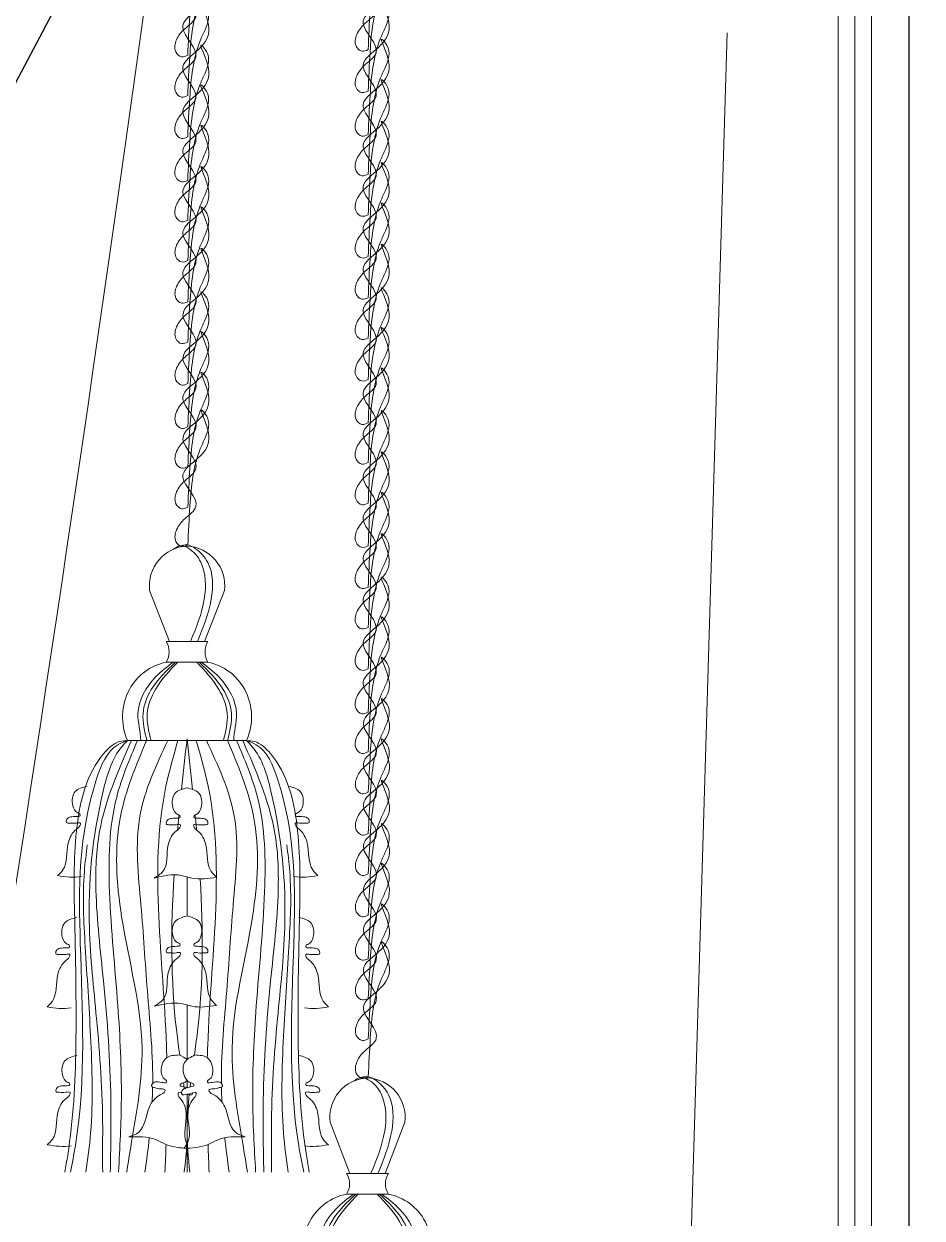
# Model space of a CAD drawing. Header units: millimetres. Extents: x -10942 to 92711, y -16583 to 30009.
# Drawn here: x 63104.6 to 63319.7, y 19602.9 to 19889.1 of the extents above; entities that cross this region are included whole.
import ezdxf
from ezdxf.lldxf.tags import DXFTag

# ---------------------------------------------------------------- set-up
doc = ezdxf.new("R2010")
doc.units = ezdxf.units.MM
doc.header["$LTSCALE"] = 1000
doc.header["$MEASUREMENT"] = 0
for name, color, linetype in [('8', 8, 'Continuous'), ('curtain', 21, 'Continuous'), ('FURNITURE', 200, 'Continuous'), ('WOOD 01', 34, 'Continuous')]:
    doc.layers.add(name, color=color, linetype=linetype)
doc.layers.add('Fabric', color=253, linetype='Continuous', lineweight=0)
doc.layers.add('GRC', color=41, linetype='Continuous', lineweight=0)
tags = doc.linetypes.add('DASHED2', pattern=[0.375, 0.25, -0.125]).pattern_tags.tags
tags[6:7] = [DXFTag(74, 4), DXFTag(75, 0), DXFTag(340, '0'), DXFTag(46, 1.0), DXFTag(50, 0.0), DXFTag(44, 0.0), DXFTag(45, 0.0)]
tags[4:5] = [DXFTag(74, 4), DXFTag(75, 0), DXFTag(340, '0'), DXFTag(46, 1.0), DXFTag(50, 0.0), DXFTag(44, 0.0), DXFTag(45, 0.0)]

# ---------------------------------------------------------------- blocks, each defined once
blk = doc.blocks.new('tass')
at = {"layer": 'curtain', "color": 42, "lineweight": 0, "ltscale": 1000, "true_color": 0xdba400}
for p, q in [((78219.74, 21088.15, 0), (78229.74, 21088.15, 0)), ((78210.49, 21069.37, 0), (78238.99, 21069.37, 0)), ((78224.74, 21027.33, 0), (78224.74, 21036.71, 0)), ((78224.74, 20992.91, 0), (78224.74, 21005.99, 0)), ((78224.74, 20986.2, 0), (78224.74, 20987.93, 0)), ((78224.74, 20965.98, 0), (78224.74, 20984.61, 0))]:
    blk.add_line(p, q, dxfattribs=at)
at = {"layer": 'curtain', "color": 42, "lineweight": 0, "ltscale": 1000, "true_color": 0xdba400, "elevation": 0}
for points in [[(78224.74, 21115.98, 0.434975), (78215.78, 21105.33), (78220.55, 21093.09)], [(78224.74, 21115.98, -0.434975), (78233.7, 21105.33), (78228.94, 21093.09)], [(78219.74, 21088.15, 0.282984), (78219.74, 21093.09), (78224.74, 21093.09)], [(78229.74, 21088.15, -0.282984), (78229.74, 21093.09), (78224.74, 21093.09)], [(78219.74, 21088.15, 0.222128), (78210.93, 21081.58, 0.232561), (78210.49, 21069.37, 0.647746)], [(78229.74, 21088.15, -0.222128), (78238.55, 21081.58, -0.232561), (78238.99, 21069.37, -0.647746)]]:
    blk.add_lwpolyline(points, format="xyb", dxfattribs=at)
at = {"layer": 'curtain', "color": 42, "lineweight": 0, "ltscale": 1000, "true_color": 0xdba400}
for points in [[(78225.57, 21093.14, 0), (78228.87, 21103.28, 0), (78228.02, 21112.12, 0), (78224.93, 21115.53, 0), (78223.06, 21116.03, 0), (78221.49, 21115.23, 0)], [(78227.24, 21093.09, 0), (78230.55, 21103.23, 0), (78229.7, 21112.07, 0), (78226.72, 21115.4, 0), (78224.74, 21116.25, 0), (78222.97, 21116.01, 0)], [(78221.43, 21088.15, 0), (78217.21, 21084.6, 0), (78212.98, 21075.76, 0), (78213.64, 21069.37, 0), (78213.64, 21069.28, 0)], [(78221.94, 21088.15, 0), (78216.18, 21081.59, 0), (78214.2, 21075.86, 0), (78215.13, 21069.37, 0)], [(78222.5, 21088.15, 0), (78217.17, 21081.59, 0), (78215.2, 21075.86, 0), (78216.13, 21069.37, 0)], [(78227.07, 21088.15, 0), (78232.39, 21081.59, 0), (78234.37, 21075.86, 0), (78233.44, 21069.37, 0)], [(78227.63, 21088.15, 0), (78233.39, 21081.59, 0), (78235.37, 21075.86, 0), (78234.44, 21069.37, 0)], [(78228.14, 21088.15, 0), (78232.35, 21084.6, 0), (78236.59, 21075.76, 0), (78235.93, 21069.37, 0), (78235.93, 21069.28, 0)], [(78200.8, 21058.45, 0), (78197.97, 21057.14, 0), (78197.39, 21053.74, 0), (78198.55, 21052.07, 0), (78199.06, 21051.78, 0), (78199.06, 21051.27, 0), (78198.77, 21051.2, 0), (78197.17, 21051.13, 0), (78196.08, 21050.69, 0), (78195.87, 21050.33, 0), (78195.87, 21049.75, 0), (78196.59, 21049.6, 0), (78198.19, 21049.6, 0), (78199.2, 21049.53, 0), (78199.2, 21049.24, 0), (78198.26, 21048.15, 0), (78196.3, 21044.82, 0), (78195, 21038.37, 0), (78193.74, 21037.01, 0)], [(78224.74, 21058.05, 0), (78221.91, 21056.75, 0), (78221.33, 21053.34, 0), (78222.49, 21051.67, 0), (78223, 21051.38, 0), (78223, 21050.88, 0), (78222.71, 21050.8, 0), (78221.11, 21050.73, 0), (78220.02, 21050.3, 0), (78219.81, 21049.93, 0), (78219.81, 21049.35, 0), (78220.53, 21049.21, 0), (78222.13, 21049.21, 0), (78223.14, 21049.14, 0), (78223.14, 21048.85, 0), (78222.2, 21047.76, 0), (78220.24, 21044.42, 0), (78218.94, 21037.97, 0), (78216.85, 21036.43, 0)], [(78224.74, 21058.05, 0), (78227.57, 21056.75, 0), (78228.15, 21053.34, 0), (78226.99, 21051.67, 0), (78226.48, 21051.38, 0), (78226.48, 21050.88, 0), (78226.77, 21050.8, 0), (78228.37, 21050.73, 0), (78229.46, 21050.3, 0), (78229.68, 21049.93, 0), (78229.68, 21049.35, 0), (78228.95, 21049.21, 0), (78227.35, 21049.21, 0), (78226.34, 21049.14, 0), (78226.34, 21048.85, 0), (78227.28, 21047.76, 0), (78229.24, 21044.42, 0), (78230.55, 21037.97, 0), (78231.8, 21036.62, 0)], [(78249.03, 21058.45, 0), (78251.86, 21057.14, 0), (78252.44, 21053.74, 0), (78251.28, 21052.07, 0), (78250.77, 21051.78, 0), (78250.77, 21051.27, 0), (78251.06, 21051.2, 0), (78252.66, 21051.13, 0), (78253.75, 21050.69, 0), (78253.96, 21050.33, 0), (78253.96, 21049.75, 0), (78253.24, 21049.6, 0), (78251.64, 21049.6, 0), (78250.63, 21049.53, 0), (78250.63, 21049.24, 0), (78251.57, 21048.15, 0), (78253.53, 21044.82, 0), (78254.84, 21038.37, 0), (78256.09, 21037.01, 0)], [(78216.85, 21036.43, 0), (78223.38, 21037.05, 0), (78225.88, 21036.42, 0), (78231.8, 21036.62, 0)], [(78224.74, 21027.33, 0), (78221.91, 21026.03, 0), (78221.33, 21022.62, 0), (78222.49, 21020.95, 0), (78223, 21020.66, 0), (78223, 21020.16, 0), (78222.71, 21020.08, 0), (78221.11, 21020.01, 0), (78220.02, 21019.58, 0), (78219.81, 21019.21, 0), (78219.81, 21018.63, 0), (78220.53, 21018.49, 0), (78222.13, 21018.49, 0), (78223.14, 21018.42, 0), (78223.14, 21018.13, 0), (78222.2, 21017.04, 0), (78220.24, 21013.7, 0), (78218.94, 21007.25, 0), (78216.85, 21005.71, 0)], [(78224.74, 21027.33, 0), (78227.57, 21026.03, 0), (78228.15, 21022.62, 0), (78226.99, 21020.95, 0), (78226.48, 21020.66, 0), (78226.48, 21020.16, 0), (78226.77, 21020.08, 0), (78228.37, 21020.01, 0), (78229.46, 21019.58, 0), (78229.68, 21019.21, 0), (78229.68, 21018.63, 0), (78228.95, 21018.49, 0), (78227.35, 21018.49, 0), (78226.34, 21018.42, 0), (78226.34, 21018.13, 0), (78227.28, 21017.04, 0), (78229.24, 21013.7, 0), (78230.55, 21007.25, 0), (78231.8, 21005.9, 0)], [(78198.28, 21026.97, 0), (78195.45, 21025.67, 0), (78194.87, 21022.26, 0), (78196.03, 21020.59, 0), (78196.54, 21020.3, 0), (78196.54, 21019.8, 0), (78196.25, 21019.72, 0), (78194.65, 21019.65, 0), (78193.56, 21019.22, 0), (78193.35, 21018.85, 0), (78193.35, 21018.27, 0), (78194.07, 21018.13, 0), (78195.67, 21018.13, 0), (78196.68, 21018.06, 0), (78196.68, 21017.77, 0), (78195.74, 21016.68, 0), (78193.78, 21013.34, 0), (78192.48, 21006.89, 0), (78191.22, 21005.53, 0)], [(78251.55, 21026.97, 0), (78254.38, 21025.67, 0), (78254.96, 21022.26, 0), (78253.8, 21020.59, 0), (78253.29, 21020.3, 0), (78253.29, 21019.8, 0), (78253.58, 21019.72, 0), (78255.18, 21019.65, 0), (78256.27, 21019.22, 0), (78256.48, 21018.85, 0), (78256.48, 21018.27, 0), (78255.76, 21018.13, 0), (78254.16, 21018.13, 0), (78253.15, 21018.06, 0), (78253.15, 21017.77, 0), (78254.09, 21016.68, 0), (78256.05, 21013.34, 0), (78257.36, 21006.89, 0), (78258.61, 21005.53, 0)], [(78216.85, 21005.71, 0), (78223.38, 21006.33, 0), (78225.88, 21005.7, 0), (78231.8, 21005.9, 0)], [(78198.32, 20993.93, 0), (78195.49, 20992.62, 0), (78194.91, 20989.21, 0), (78196.07, 20987.55, 0), (78196.57, 20987.26, 0), (78196.57, 20986.75, 0), (78196.28, 20986.68, 0), (78194.69, 20986.6, 0), (78193.6, 20986.17, 0), (78193.38, 20985.81, 0), (78193.38, 20985.23, 0), (78194.11, 20985.08, 0), (78195.7, 20985.08, 0), (78196.72, 20985.01, 0), (78196.72, 20984.72, 0), (78195.78, 20983.63, 0), (78193.82, 20980.3, 0), (78192.51, 20973.84, 0), (78191.25, 20972.49, 0)], [(78222.84, 20994.04, 0), (78219.81, 20993.32, 0), (78218.56, 20990.1, 0), (78219.37, 20988.23, 0), (78219.81, 20987.85, 0), (78219.71, 20987.35, 0), (78219.41, 20987.33, 0), (78217.83, 20987.58, 0), (78216.67, 20987.37, 0), (78216.39, 20987.06, 0), (78216.27, 20986.49, 0), (78216.96, 20986.2, 0), (78218.52, 20985.89, 0), (78219.5, 20985.61, 0), (78219.44, 20985.33, 0), (78218.3, 20984.45, 0), (78215.72, 20981.57, 0), (78213.16, 20975.51, 0), (78210.81, 20974.41, 0)], [(78226.64, 20994.04, 0), (78224.13, 20992.19, 0), (78224.24, 20988.74, 0), (78225.71, 20987.34, 0), (78226.26, 20987.15, 0), (78226.36, 20986.66, 0), (78226.09, 20986.53, 0), (78224.54, 20986.14, 0), (78223.56, 20985.49, 0), (78223.42, 20985.1, 0), (78223.54, 20984.53, 0), (78224.28, 20984.53, 0), (78225.84, 20984.85, 0), (78226.85, 20984.98, 0), (78226.91, 20984.69, 0), (78226.2, 20983.44, 0), (78224.94, 20979.78, 0), (78224.95, 20973.2, 0), (78223.98, 20971.62, 0)], [(78226.64, 20994.04, 0), (78229.67, 20993.32, 0), (78230.92, 20990.1, 0), (78230.12, 20988.23, 0), (78229.67, 20987.85, 0), (78229.78, 20987.35, 0), (78230.07, 20987.33, 0), (78231.65, 20987.58, 0), (78232.81, 20987.37, 0), (78233.09, 20987.06, 0), (78233.21, 20986.49, 0), (78232.53, 20986.2, 0), (78230.96, 20985.89, 0), (78229.98, 20985.61, 0), (78230.04, 20985.33, 0), (78231.18, 20984.45, 0), (78233.76, 20981.57, 0), (78236.33, 20975.51, 0), (78238.67, 20974.41, 0)], [(78251.52, 20993.93, 0), (78254.35, 20992.62, 0), (78254.93, 20989.21, 0), (78253.76, 20987.55, 0), (78253.26, 20987.26, 0), (78253.26, 20986.75, 0), (78253.55, 20986.68, 0), (78255.14, 20986.6, 0), (78256.23, 20986.17, 0), (78256.45, 20985.81, 0), (78256.45, 20985.23, 0), (78255.72, 20985.08, 0), (78254.13, 20985.08, 0), (78253.11, 20985.01, 0), (78253.11, 20984.72, 0), (78254.05, 20983.63, 0), (78256.01, 20980.3, 0), (78257.32, 20973.84, 0), (78258.58, 20972.49, 0)], [(78238.67, 20974.41, 0), (78232.16, 20973.72, 0), (78229.82, 20972.61, 0), (78223.98, 20971.62, 0)]]:
    blk.add_spline(points, degree=3, dxfattribs=at)
for points, knots in [([(78210.49, 21069.37, 0), (78209.85, 21069.33, 0), (78207.59, 21069.19, 0), (78201.07, 21062.98, 0), (78197.46, 21048.19, 0), (78197.82, 21024.49, 0), (78198.52, 20998.1, 0), (78197.45, 20977.22, 0), (78195.71, 20967.31, 0), (78195.46, 20965.98, 0)], [0, 0, 0, 0, 1.88546, 6.692223, 25.03677, 45.785579, 78.040267, 104.189263, 108.247754, 108.247754, 108.247754, 108.247754]), ([(78210.49, 21069.37, 0), (78209.69, 21069.07, 0), (78205.83, 21067.63, 0), (78198.66, 21049.87, 0), (78198.89, 21018.18, 0), (78200.73, 20986.07, 0), (78197.24, 20968.1, 0), (78196.81, 20965.98, 0)], [0, 0, 0, 0, 2.515357, 12.157325, 51.767584, 100.17516, 106.680385, 106.680385, 106.680385, 106.680385]), ([(78210.49, 21069.37, 0), (78210.02, 21068.89, 0), (78206.86, 21065.62, 0), (78202.4, 21050.07, 0), (78200.34, 21028.19, 0), (78203.36, 21001.26, 0), (78204.79, 20981.78, 0), (78204.44, 20969.49, 0), (78204.54, 20965.98, 0)], [0, 0, 0, 0, 2.007034, 13.599116, 46.514064, 68.263556, 94.567068, 105.104983, 105.104983, 105.104983, 105.104983]), ([(78211.41, 21069.37, 0), (78208.28, 21062.24, 0), (78203.23, 21050.77, 0), (78202.53, 21030.9, 0), (78205.18, 21009.6, 0), (78206.73, 20987.04, 0), (78206.48, 20971.74, 0), (78206.36, 20965.98, 0)], [0, 0, 0, 0, 23.11123, 37.13989, 58.938099, 87.56344, 104.848877, 104.848877, 104.848877, 104.848877]), ([(78212.87, 21069.37, 0), (78210.97, 21064.91, 0), (78206.1, 21053.43, 0), (78205.73, 21031.43, 0), (78208.26, 21007.57, 0), (78209.35, 20985.11, 0), (78208.67, 20971.85, 0), (78208.32, 20965.98, 0)], [0, 0, 0, 0, 14.461806, 37.172593, 64.608028, 86.813347, 104.448719, 104.448719, 104.448719, 104.448719]), ([(78215.04, 21069.37, 0), (78212.54, 21063.42, 0), (78206.88, 21049.97, 0), (78208.47, 21024.29, 0), (78216, 20998.64, 0), (78212.25, 20978.06, 0), (78210.64, 20968.23, 0), (78210.28, 20965.98, 0)], [0, 0, 0, 0, 19.16217, 43.282185, 75.216668, 98.196351, 105.022244, 105.022244, 105.022244, 105.022244]), ([(78220.12, 21069.37, 0), (78217.33, 21063.44, 0), (78211.46, 21050.95, 0), (78213.89, 21030.08, 0), (78215.1, 21009.22, 0), (78216.56, 20994.93, 0), (78216.52, 20987.53, 0), (78216.52, 20987.23, 0)], [0, 0, 0, 0, 19.313115, 40.610909, 61.195171, 82.530094, 83.430851, 83.430851, 83.430851, 83.430851]), ([(78222.56, 21069.37, 0), (78221.52, 21065.74, 0), (78217.6, 21052.12, 0), (78217.4, 21027.28, 0), (78219.54, 21005.7, 0), (78219.86, 20994.38, 0), (78219.89, 20993.38, 0)], [0, 0, 0, 0, 11.321596, 42.431835, 73.453337, 76.475104, 76.475104, 76.475104, 76.475104]), ([(78226.92, 21069.37, 0), (78227.97, 21065.74, 0), (78231.88, 21052.12, 0), (78232.08, 21027.28, 0), (78229.95, 21005.7, 0), (78229.62, 20994.38, 0), (78229.59, 20993.38, 0)], [0, 0, 0, 0, 11.321596, 42.431835, 73.453337, 76.475104, 76.475104, 76.475104, 76.475104]), ([(78229.36, 21069.37, 0), (78232.15, 21063.44, 0), (78238.02, 21050.95, 0), (78235.59, 21030.08, 0), (78234.38, 21009.22, 0), (78232.92, 20994.93, 0), (78232.96, 20987.53, 0), (78232.96, 20987.23, 0)], [0, 0, 0, 0, 19.313115, 40.610909, 61.195171, 82.530094, 83.430851, 83.430851, 83.430851, 83.430851]), ([(78234.44, 21069.37, 0), (78236.94, 21063.42, 0), (78242.6, 21049.97, 0), (78241.01, 21024.29, 0), (78233.48, 20998.64, 0), (78237.24, 20978.06, 0), (78238.84, 20968.23, 0), (78239.2, 20965.98, 0)], [0, 0, 0, 0, 19.16217, 43.282185, 75.216668, 98.196351, 105.022244, 105.022244, 105.022244, 105.022244]), ([(78236.61, 21069.37, 0), (78238.51, 21064.91, 0), (78243.38, 21053.43, 0), (78243.75, 21031.43, 0), (78241.22, 21007.57, 0), (78240.13, 20985.11, 0), (78240.81, 20971.85, 0), (78241.17, 20965.98, 0)], [0, 0, 0, 0, 14.461806, 37.172593, 64.608028, 86.813347, 104.448719, 104.448719, 104.448719, 104.448719]), ([(78238.07, 21069.37, 0), (78241.21, 21062.24, 0), (78246.25, 21050.77, 0), (78246.95, 21030.9, 0), (78244.3, 21009.6, 0), (78242.75, 20987.04, 0), (78243, 20971.74, 0), (78243.13, 20965.98, 0)], [0, 0, 0, 0, 23.11123, 37.13989, 58.938099, 87.56344, 104.848877, 104.848877, 104.848877, 104.848877]), ([(78238.99, 21069.37, 0), (78239.79, 21069.07, 0), (78243.65, 21067.63, 0), (78250.82, 21049.87, 0), (78250.59, 21018.18, 0), (78248.75, 20986.07, 0), (78252.25, 20968.1, 0), (78252.68, 20965.98, 0)], [0, 0, 0, 0, 2.515357, 12.157325, 51.767584, 100.17516, 106.680385, 106.680385, 106.680385, 106.680385]), ([(78238.99, 21069.37, 0), (78239.46, 21068.89, 0), (78242.62, 21065.62, 0), (78247.08, 21050.07, 0), (78249.14, 21028.19, 0), (78246.12, 21001.26, 0), (78244.69, 20981.78, 0), (78245.04, 20969.49, 0), (78244.94, 20965.98, 0)], [0, 0, 0, 0, 2.007034, 13.599116, 46.514064, 68.263556, 94.567068, 105.104983, 105.104983, 105.104983, 105.104983]), ([(78238.99, 21069.37, 0), (78239.63, 21069.33, 0), (78241.89, 21069.19, 0), (78248.41, 21062.98, 0), (78252.02, 21048.19, 0), (78251.66, 21024.49, 0), (78250.97, 20998.1, 0), (78252.04, 20977.22, 0), (78253.77, 20967.31, 0), (78254.02, 20965.98, 0)], [0, 0, 0, 0, 1.88546, 6.692223, 25.03677, 45.785579, 78.040267, 104.189263, 108.247754, 108.247754, 108.247754, 108.247754]), ([(78200.53, 20965.98, 0), (78200.98, 20969.09, 0), (78202.37, 20979.89, 0), (78201.8, 20998, 0), (78200.39, 21018.79, 0), (78199.56, 21034.14, 0), (78200.59, 21042.23, 0), (78200.86, 21044.36, 0)], [5.059628, 5.059628, 5.059628, 5.059628, 14.477933, 37.724665, 59.153291, 77.15639, 83.59054, 83.59054, 83.59054, 83.59054]), ([(78248.95, 20965.98, 0), (78248.5, 20969.09, 0), (78247.12, 20979.89, 0), (78247.68, 20998, 0), (78249.09, 21018.79, 0), (78249.92, 21034.14, 0), (78248.89, 21042.23, 0), (78248.62, 21044.36, 0)], [5.059628, 5.059628, 5.059628, 5.059628, 14.477933, 37.724665, 59.153291, 77.15639, 83.59054, 83.59054, 83.59054, 83.59054]), ([(78221.64, 21037.19, 0), (78220.85, 21024.62, 0), (78220.77, 21010.2, 0), (78222.73, 20995.82, 0), (78222.99, 20993.96, 0)], [32.552342, 32.552342, 32.552342, 32.552342, 70.272536, 75.866413, 75.866413, 75.866413, 75.866413]), ([(78227.9, 21036.23, 0), (78228.63, 21023.98, 0), (78228.67, 21009.88, 0), (78226.75, 20995.82, 0), (78226.49, 20993.96, 0)], [33.509366, 33.509366, 33.509366, 33.509366, 70.272536, 75.866413, 75.866413, 75.866413, 75.866413]), ([(78224.74, 20987.93, 0), (78224.48, 20987.63, 0), (78224, 20987.29, 0), (78223.18, 20987.3, 0), (78222.99, 20986.63, 0), (78223.79, 20986.42, 0), (78224.3, 20986.34, 0), (78224.74, 20986.2, 0)], [7.456516, 7.456516, 7.456516, 7.456516, 8.604971, 9.189876, 9.697377, 9.996568, 11.386627, 11.386627, 11.386627, 11.386627]), ([(78223.41, 20984.94, 0), (78223.08, 20985.06, 0), (78222.63, 20985.22, 0), (78222.5, 20984.25, 0), (78224, 20982.88, 0), (78225.12, 20978.92, 0), (78223.65, 20974.98, 0), (78224.66, 20972.92, 0), (78224.74, 20972.78, 0)], [16.303462, 16.303462, 16.303462, 16.303462, 17.124618, 17.414629, 18.85427, 22.722221, 29.305613, 29.787645, 29.787645, 29.787645, 29.787645]), ([(78225.27, 20984.69, 0), (78224.97, 20981.86, 0), (78224.5, 20975.62, 0), (78224.99, 20969.39, 0), (78225.43, 20965.98, 0)], [85.18572, 85.18572, 85.18572, 85.18572, 93.715267, 104.052116, 104.052116, 104.052116, 104.052116]), ([(78226.07, 20984.94, 0), (78226.07, 20984.77, 0), (78225.98, 20984.34, 0), (78225.28, 20984.53, 0), (78224.89, 20984.59, 0), (78224.74, 20984.61, 0)], [13.33354, 13.33354, 13.33354, 13.33354, 13.769673, 14.509669, 14.970828, 14.970828, 14.970828, 14.970828]), ([(78210.81, 20974.41, 0), (78213.06, 20974.47, 0), (78216.21, 20974.56, 0), (78220.17, 20972.14, 0), (78222.53, 20971.82, 0), (78224.05, 20971.71, 0)], [0, 0, 0, 0, 6.553714, 9.139118, 13.637218, 13.637218, 13.637218, 13.637218])]:
    blk.add_open_spline(points, degree=3, knots=knots, dxfattribs=at)
for points in [[(78224.74, 21069.76, 0), (78224.29, 21065.73, 0), (78223.84, 21061.7, 0), (78223.42, 21057.67, 0)], [(78224.74, 21069.76, 0), (78225.19, 21065.73, 0), (78225.64, 21061.7, 0), (78226.06, 21057.67, 0)], [(78222.8, 21051.55, 0), (78222.69, 21050.36, 0), (78222.58, 21049.16, 0), (78222.47, 21047.97, 0)], [(78226.68, 21051.55, 0), (78226.79, 21050.36, 0), (78226.91, 21049.16, 0), (78227.01, 21047.97, 0)], [(78199.47, 21036.78, 0), (78197.6, 21036.45, 0), (78195.67, 21036.73, 0), (78193.74, 21037.01, 0)], [(78250.36, 21036.78, 0), (78252.23, 21036.45, 0), (78254.16, 21036.73, 0), (78256.09, 21037.01, 0)], [(78196.95, 21005.3, 0), (78195.08, 21004.97, 0), (78193.15, 21005.25, 0), (78191.22, 21005.53, 0)], [(78252.88, 21005.3, 0), (78254.75, 21004.97, 0), (78256.68, 21005.25, 0), (78258.61, 21005.53, 0)], [(78222.84, 20994.04, 0), (78223.53, 20993.7, 0), (78224.22, 20993.36, 0), (78224.74, 20992.91, 0)], [(78223.89, 20987.36, 0), (78223.95, 20986.89, 0), (78224.01, 20986.41, 0), (78224.07, 20985.93, 0)], [(78225.59, 20987.36, 0), (78225.55, 20987.04, 0), (78225.51, 20986.71, 0), (78225.47, 20986.38, 0)], [(78216.5, 20986.31, 0), (78216.48, 20985.12, 0), (78216.44, 20983.94, 0), (78216.38, 20982.75, 0)], [(78232.98, 20986.31, 0), (78233, 20985.12, 0), (78233.04, 20983.94, 0), (78233.1, 20982.75, 0)], [(78215.7, 20974.2, 0), (78215.41, 20971.45, 0), (78215.06, 20968.72, 0), (78214.67, 20965.98, 0)], [(78224.67, 20972.9, 0), (78224.57, 20970.59, 0), (78224.35, 20968.28, 0), (78224.05, 20965.98, 0)], [(78233.78, 20974.2, 0), (78234.07, 20971.45, 0), (78234.43, 20968.72, 0), (78234.81, 20965.98, 0)], [(78196.99, 20972.26, 0), (78195.12, 20971.92, 0), (78193.18, 20972.21, 0), (78191.25, 20972.49, 0)], [(78219.71, 20972.58, 0), (78219.64, 20970.38, 0), (78219.55, 20968.18, 0), (78219.46, 20965.98, 0)], [(78229.77, 20972.58, 0), (78229.84, 20970.38, 0), (78229.93, 20968.18, 0), (78230.02, 20965.98, 0)], [(78252.84, 20972.26, 0), (78254.71, 20971.92, 0), (78256.65, 20972.21, 0), (78258.58, 20972.49, 0)]]:
    blk.add_open_spline(points, degree=3, dxfattribs=at)
blk = doc.blocks.new('EMBRASSE 2')
at = {"layer": 'FURNITURE', "color": 40, "lineweight": 0, "ltscale": 1000}
for points in [[(4984.63, -9324.39, 0), (4985.11, -9314.99, 0), (4987.6, -9301.32, 0), (4988.77, -9298.7, 0), (4989.13, -9293.5, 0), (4987.96, -9292.09, 0), (4989.67, -9298.23, 0), (4983.44, -9308.19, 0), (4986.55, -9315.2, 0), (4983.93, -9318.06, 0), (4981.93, -9320.72, 0), (4981.76, -9323.57, 0), (4983.14, -9324.77, 0), (4984.63, -9324.39, 0)], [(4941.42, -9325.72, 0), (4941.91, -9316.31, 0), (4944.4, -9302.65, 0), (4945.56, -9300.02, 0), (4945.93, -9294.83, 0), (4944.76, -9293.41, 0), (4946.47, -9299.55, 0), (4940.24, -9309.52, 0), (4943.34, -9316.52, 0), (4940.73, -9319.39, 0), (4938.73, -9322.05, 0), (4938.56, -9324.89, 0), (4939.94, -9326.09, 0), (4941.42, -9325.72, 0)], [(4941.42, -9335.39, 0), (4941.91, -9325.99, 0), (4944.4, -9312.32, 0), (4945.56, -9309.7, 0), (4945.93, -9304.5, 0), (4944.76, -9303.09, 0), (4946.47, -9309.23, 0), (4940.24, -9319.19, 0), (4943.34, -9326.2, 0), (4940.73, -9329.06, 0), (4938.73, -9331.72, 0), (4938.56, -9334.57, 0), (4939.94, -9335.77, 0), (4941.42, -9335.39, 0)], [(4984.63, -9334.31, 0), (4985.11, -9324.9, 0), (4987.6, -9311.24, 0), (4988.77, -9308.61, 0), (4989.13, -9303.42, 0), (4987.96, -9302.01, 0), (4989.67, -9308.15, 0), (4983.44, -9318.11, 0), (4986.55, -9325.12, 0), (4983.93, -9327.98, 0), (4981.93, -9330.64, 0), (4981.76, -9333.49, 0), (4983.14, -9334.68, 0), (4984.63, -9334.31, 0)], [(4984.63, -9344.71, 0), (4985.11, -9335.31, 0), (4987.6, -9321.64, 0), (4988.77, -9319.02, 0), (4989.13, -9313.82, 0), (4987.96, -9312.41, 0), (4989.67, -9318.55, 0), (4983.44, -9328.51, 0), (4986.55, -9335.52, 0), (4983.93, -9338.38, 0), (4981.93, -9341.04, 0), (4981.76, -9343.89, 0), (4983.14, -9345.09, 0), (4984.63, -9344.71, 0)], [(4941.42, -9345.31, 0), (4941.91, -9335.9, 0), (4944.4, -9322.24, 0), (4945.56, -9319.61, 0), (4945.93, -9314.42, 0), (4944.76, -9313.01, 0), (4946.47, -9319.15, 0), (4940.24, -9329.11, 0), (4943.34, -9336.12, 0), (4940.73, -9338.98, 0), (4938.73, -9341.64, 0), (4938.56, -9344.49, 0), (4939.94, -9345.68, 0), (4941.42, -9345.31, 0)], [(4941.42, -9355.71, 0), (4941.91, -9346.31, 0), (4944.4, -9332.64, 0), (4945.56, -9330.02, 0), (4945.93, -9324.82, 0), (4944.76, -9323.41, 0), (4946.47, -9329.55, 0), (4940.24, -9339.51, 0), (4943.34, -9346.52, 0), (4940.73, -9349.38, 0), (4938.73, -9352.04, 0), (4938.56, -9354.89, 0), (4939.94, -9356.08, 0), (4941.42, -9355.71, 0)], [(4984.63, -9354.24, 0), (4985.11, -9344.83, 0), (4987.6, -9331.17, 0), (4988.77, -9328.54, 0), (4989.13, -9323.35, 0), (4987.96, -9321.93, 0), (4989.67, -9328.07, 0), (4983.44, -9338.04, 0), (4986.55, -9345.04, 0), (4983.93, -9347.91, 0), (4981.93, -9350.56, 0), (4981.76, -9353.41, 0), (4983.14, -9354.61, 0), (4984.63, -9354.24, 0)], [(4984.63, -9363.95, 0), (4985.11, -9354.54, 0), (4987.6, -9340.88, 0), (4988.77, -9338.25, 0), (4989.13, -9333.06, 0), (4987.96, -9331.65, 0), (4989.67, -9337.79, 0), (4983.44, -9347.75, 0), (4986.55, -9354.75, 0), (4983.93, -9357.62, 0), (4981.93, -9360.28, 0), (4981.76, -9363.12, 0), (4983.14, -9364.32, 0), (4984.63, -9363.95, 0)], [(4941.42, -9365.24, 0), (4941.91, -9355.83, 0), (4944.4, -9342.17, 0), (4945.56, -9339.54, 0), (4945.93, -9334.35, 0), (4944.76, -9332.93, 0), (4946.47, -9339.07, 0), (4940.24, -9349.04, 0), (4943.34, -9356.04, 0), (4940.73, -9358.9, 0), (4938.73, -9361.56, 0), (4938.56, -9364.41, 0), (4939.94, -9365.61, 0), (4941.42, -9365.24, 0)], [(4941.46, -9374.9, 0), (4941.95, -9365.49, 0), (4944.44, -9351.83, 0), (4945.6, -9349.2, 0), (4945.97, -9344.01, 0), (4944.8, -9342.59, 0), (4946.51, -9348.73, 0), (4940.28, -9358.7, 0), (4943.38, -9365.7, 0), (4940.77, -9368.57, 0), (4938.77, -9371.23, 0), (4938.6, -9374.07, 0), (4939.98, -9375.27, 0), (4941.46, -9374.9, 0)], [(4984.63, -9373.94, 0), (4985.11, -9364.53, 0), (4987.6, -9350.87, 0), (4988.77, -9348.24, 0), (4989.13, -9343.04, 0), (4987.96, -9341.63, 0), (4989.67, -9347.77, 0), (4983.44, -9357.74, 0), (4986.55, -9364.74, 0), (4983.93, -9367.6, 0), (4981.93, -9370.26, 0), (4981.76, -9373.11, 0), (4983.14, -9374.31, 0), (4984.63, -9373.94, 0)], [(4941.46, -9384.78, 0), (4941.95, -9375.37, 0), (4944.44, -9361.71, 0), (4945.6, -9359.08, 0), (4945.97, -9353.89, 0), (4944.8, -9352.47, 0), (4946.51, -9358.62, 0), (4940.28, -9368.58, 0), (4943.38, -9375.58, 0), (4940.77, -9378.45, 0), (4938.77, -9381.11, 0), (4938.6, -9383.95, 0), (4939.98, -9385.15, 0), (4941.46, -9384.78, 0)], [(4984.63, -9383.82, 0), (4985.11, -9374.41, 0), (4987.6, -9360.75, 0), (4988.77, -9358.12, 0), (4989.13, -9352.92, 0), (4987.96, -9351.51, 0), (4989.67, -9357.65, 0), (4983.44, -9367.62, 0), (4986.55, -9374.62, 0), (4983.93, -9377.48, 0), (4981.93, -9380.14, 0), (4981.76, -9382.99, 0), (4983.14, -9384.19, 0), (4984.63, -9383.82, 0)], [(4941.46, -9394.46, 0), (4941.95, -9385.05, 0), (4944.44, -9371.39, 0), (4945.6, -9368.76, 0), (4945.97, -9363.56, 0), (4944.8, -9362.15, 0), (4946.51, -9368.29, 0), (4940.28, -9378.26, 0), (4943.38, -9385.26, 0), (4940.77, -9388.12, 0), (4938.77, -9390.78, 0), (4938.6, -9393.63, 0), (4939.98, -9394.83, 0), (4941.46, -9394.46, 0)], [(4984.63, -9393.49, 0), (4985.11, -9384.09, 0), (4987.6, -9370.42, 0), (4988.77, -9367.8, 0), (4989.13, -9362.6, 0), (4987.96, -9361.19, 0), (4989.67, -9367.33, 0), (4983.44, -9377.29, 0), (4986.55, -9384.3, 0), (4983.93, -9387.16, 0), (4981.93, -9389.82, 0), (4981.76, -9392.67, 0), (4983.14, -9393.86, 0), (4984.63, -9393.49, 0)], [(4941.46, -9404.37, 0), (4941.95, -9394.97, 0), (4944.44, -9381.3, 0), (4945.6, -9378.68, 0), (4945.97, -9373.48, 0), (4944.8, -9372.07, 0), (4946.51, -9378.21, 0), (4940.28, -9388.17, 0), (4943.38, -9395.18, 0), (4940.77, -9398.04, 0), (4938.77, -9400.7, 0), (4938.6, -9403.55, 0), (4939.98, -9404.75, 0), (4941.46, -9404.37, 0)], [(4984.63, -9403.41, 0), (4985.11, -9394, 0), (4987.6, -9380.34, 0), (4988.77, -9377.71, 0), (4989.13, -9372.52, 0), (4987.96, -9371.1, 0), (4989.67, -9377.25, 0), (4983.44, -9387.21, 0), (4986.55, -9394.21, 0), (4983.93, -9397.08, 0), (4981.93, -9399.74, 0), (4981.76, -9402.58, 0), (4983.14, -9403.78, 0), (4984.63, -9403.41, 0)], [(4941.46, -9414.77, 0), (4941.95, -9405.37, 0), (4944.44, -9391.7, 0), (4945.6, -9389.08, 0), (4945.97, -9383.88, 0), (4944.8, -9382.47, 0), (4946.51, -9388.61, 0), (4940.28, -9398.57, 0), (4943.38, -9405.58, 0), (4940.77, -9408.44, 0), (4938.77, -9411.1, 0), (4938.6, -9413.95, 0), (4939.98, -9415.15, 0), (4941.46, -9414.77, 0)], [(4984.63, -9413.81, 0), (4985.11, -9404.4, 0), (4987.6, -9390.74, 0), (4988.77, -9388.11, 0), (4989.13, -9382.92, 0), (4987.96, -9381.51, 0), (4989.67, -9387.65, 0), (4983.44, -9397.61, 0), (4986.55, -9404.62, 0), (4983.93, -9407.48, 0), (4981.93, -9410.14, 0), (4981.76, -9412.99, 0), (4983.14, -9414.18, 0), (4984.63, -9413.81, 0)], [(4941.46, -9424.3, 0), (4941.95, -9414.89, 0), (4944.44, -9401.23, 0), (4945.6, -9398.6, 0), (4945.97, -9393.41, 0), (4944.8, -9391.99, 0), (4946.51, -9398.13, 0), (4940.28, -9408.1, 0), (4943.38, -9415.1, 0), (4940.77, -9417.97, 0), (4938.77, -9420.63, 0), (4938.6, -9423.47, 0), (4939.98, -9424.67, 0), (4941.46, -9424.3, 0)], [(4984.63, -9423.34, 0), (4985.11, -9413.93, 0), (4987.6, -9400.27, 0), (4988.77, -9397.64, 0), (4989.13, -9392.44, 0), (4987.96, -9391.03, 0), (4989.67, -9397.17, 0), (4983.44, -9407.14, 0), (4986.55, -9414.14, 0), (4983.93, -9417, 0), (4981.93, -9419.66, 0), (4981.76, -9422.51, 0), (4983.14, -9423.71, 0), (4984.63, -9423.34, 0)], [(4984.63, -9433.05, 0), (4985.11, -9423.64, 0), (4987.6, -9409.98, 0), (4988.77, -9407.35, 0), (4989.13, -9402.16, 0), (4987.96, -9400.74, 0), (4989.67, -9406.89, 0), (4983.44, -9416.85, 0), (4986.55, -9423.85, 0), (4983.93, -9426.72, 0), (4981.93, -9429.38, 0), (4981.76, -9432.22, 0), (4983.14, -9433.42, 0), (4984.63, -9433.05, 0)], [(4941.46, -9434.01, 0), (4941.95, -9424.61, 0), (4944.44, -9410.94, 0), (4945.6, -9408.32, 0), (4945.97, -9403.12, 0), (4944.8, -9401.71, 0), (4946.51, -9407.85, 0), (4940.28, -9417.81, 0), (4943.38, -9424.82, 0), (4940.77, -9427.68, 0), (4938.77, -9430.34, 0), (4938.6, -9433.19, 0), (4939.98, -9434.38, 0), (4941.46, -9434.01, 0)], [(4941.46, -9443.09, 0), (4941.95, -9433.68, 0), (4944.44, -9420.02, 0), (4945.6, -9417.39, 0), (4945.97, -9412.2, 0), (4944.8, -9410.78, 0), (4946.51, -9416.92, 0), (4940.28, -9426.89, 0), (4943.38, -9433.89, 0), (4940.77, -9436.75, 0), (4938.77, -9439.41, 0), (4938.6, -9442.26, 0), (4939.98, -9443.46, 0), (4941.46, -9443.09, 0)], [(4984.63, -9443.27, 0), (4985.11, -9433.86, 0), (4987.6, -9420.2, 0), (4988.77, -9417.57, 0), (4989.13, -9412.38, 0), (4987.96, -9410.96, 0), (4989.67, -9417.1, 0), (4983.44, -9427.07, 0), (4986.55, -9434.07, 0), (4983.93, -9436.94, 0), (4981.93, -9439.6, 0), (4981.76, -9442.44, 0), (4983.14, -9443.64, 0), (4984.63, -9443.27, 0)], [(4984.63, -9453.15, 0), (4985.11, -9443.74, 0), (4987.6, -9430.08, 0), (4988.77, -9427.45, 0), (4989.13, -9422.26, 0), (4987.96, -9420.84, 0), (4989.67, -9426.99, 0), (4983.44, -9436.95, 0), (4986.55, -9443.95, 0), (4983.93, -9446.82, 0), (4981.93, -9449.48, 0), (4981.76, -9452.32, 0), (4983.14, -9453.52, 0), (4984.63, -9453.15, 0)], [(4984.63, -9462.82, 0), (4985.11, -9453.42, 0), (4987.6, -9439.76, 0), (4988.77, -9437.13, 0), (4989.13, -9431.93, 0), (4987.96, -9430.52, 0), (4989.67, -9436.66, 0), (4983.44, -9446.63, 0), (4986.55, -9453.63, 0), (4983.93, -9456.49, 0), (4981.93, -9459.15, 0), (4981.76, -9462, 0), (4983.14, -9463.2, 0), (4984.63, -9462.82, 0)], [(4984.63, -9472.74, 0), (4985.11, -9463.34, 0), (4987.6, -9449.67, 0), (4988.77, -9447.05, 0), (4989.13, -9441.85, 0), (4987.96, -9440.44, 0), (4989.67, -9446.58, 0), (4983.44, -9456.54, 0), (4986.55, -9463.55, 0), (4983.93, -9466.41, 0), (4981.93, -9469.07, 0), (4981.76, -9471.92, 0), (4983.14, -9473.11, 0), (4984.63, -9472.74, 0)], [(4984.63, -9483.14, 0), (4985.11, -9473.74, 0), (4987.6, -9460.07, 0), (4988.77, -9457.45, 0), (4989.13, -9452.25, 0), (4987.96, -9450.84, 0), (4989.67, -9456.98, 0), (4983.44, -9466.94, 0), (4986.55, -9473.95, 0), (4983.93, -9476.81, 0), (4981.93, -9479.47, 0), (4981.76, -9482.32, 0), (4983.14, -9483.52, 0), (4984.63, -9483.14, 0)], [(4984.63, -9492.67, 0), (4985.11, -9483.26, 0), (4987.6, -9469.6, 0), (4988.77, -9466.97, 0), (4989.13, -9461.78, 0), (4987.96, -9460.36, 0), (4989.67, -9466.5, 0), (4983.44, -9476.47, 0), (4986.55, -9483.47, 0), (4983.93, -9486.34, 0), (4981.93, -9489, 0), (4981.76, -9491.84, 0), (4983.14, -9493.04, 0), (4984.63, -9492.67, 0)], [(4984.67, -9502.33, 0), (4985.15, -9492.92, 0), (4987.64, -9479.26, 0), (4988.81, -9476.63, 0), (4989.17, -9471.44, 0), (4988, -9470.02, 0), (4989.71, -9476.17, 0), (4983.48, -9486.13, 0), (4986.59, -9493.13, 0), (4983.97, -9496, 0), (4981.97, -9498.66, 0), (4981.8, -9501.5, 0), (4983.18, -9502.7, 0), (4984.67, -9502.33, 0)], [(4984.67, -9512.21, 0), (4985.15, -9502.8, 0), (4987.64, -9489.14, 0), (4988.81, -9486.51, 0), (4989.17, -9481.32, 0), (4988, -9479.91, 0), (4989.71, -9486.05, 0), (4983.48, -9496.01, 0), (4986.59, -9503.01, 0), (4983.97, -9505.88, 0), (4981.97, -9508.54, 0), (4981.8, -9511.38, 0), (4983.18, -9512.58, 0), (4984.67, -9512.21, 0)], [(4984.67, -9521.89, 0), (4985.15, -9512.48, 0), (4987.64, -9498.82, 0), (4988.81, -9496.19, 0), (4989.17, -9490.99, 0), (4988, -9489.58, 0), (4989.71, -9495.72, 0), (4983.48, -9505.69, 0), (4986.59, -9512.69, 0), (4983.97, -9515.55, 0), (4981.97, -9518.21, 0), (4981.8, -9521.06, 0), (4983.18, -9522.26, 0), (4984.67, -9521.89, 0)], [(4984.67, -9531.8, 0), (4985.15, -9522.4, 0), (4987.64, -9508.73, 0), (4988.81, -9506.11, 0), (4989.17, -9500.91, 0), (4988, -9499.5, 0), (4989.71, -9505.64, 0), (4983.48, -9515.6, 0), (4986.59, -9522.61, 0), (4983.97, -9525.47, 0), (4981.97, -9528.13, 0), (4981.8, -9530.98, 0), (4983.18, -9532.18, 0), (4984.67, -9531.8, 0)], [(4984.67, -9542.21, 0), (4985.15, -9532.8, 0), (4987.64, -9519.14, 0), (4988.81, -9516.51, 0), (4989.17, -9511.31, 0), (4988, -9509.9, 0), (4989.71, -9516.04, 0), (4983.48, -9526.01, 0), (4986.59, -9533.01, 0), (4983.97, -9535.87, 0), (4981.97, -9538.53, 0), (4981.8, -9541.38, 0), (4983.18, -9542.58, 0), (4984.67, -9542.21, 0)], [(4984.67, -9551.73, 0), (4985.15, -9542.32, 0), (4987.64, -9528.66, 0), (4988.81, -9526.03, 0), (4989.17, -9520.84, 0), (4988, -9519.42, 0), (4989.71, -9525.57, 0), (4983.48, -9535.53, 0), (4986.59, -9542.53, 0), (4983.97, -9545.4, 0), (4981.97, -9548.06, 0), (4981.8, -9550.9, 0), (4983.18, -9552.1, 0), (4984.67, -9551.73, 0)], [(4984.67, -9561.44, 0), (4985.15, -9552.04, 0), (4987.64, -9538.37, 0), (4988.81, -9535.75, 0), (4989.17, -9530.55, 0), (4988, -9529.14, 0), (4989.71, -9535.28, 0), (4983.48, -9545.24, 0), (4986.59, -9552.25, 0), (4983.97, -9555.11, 0), (4981.97, -9557.77, 0), (4981.8, -9560.62, 0), (4983.18, -9561.82, 0), (4984.67, -9561.44, 0)], [(4984.67, -9570.52, 0), (4985.15, -9561.11, 0), (4987.64, -9547.45, 0), (4988.81, -9544.82, 0), (4989.17, -9539.63, 0), (4988, -9538.21, 0), (4989.71, -9544.35, 0), (4983.48, -9554.32, 0), (4986.59, -9561.32, 0), (4983.97, -9564.19, 0), (4981.97, -9566.85, 0), (4981.8, -9569.69, 0), (4983.18, -9570.89, 0), (4984.67, -9570.52, 0)]]:
    blk.add_spline(points, degree=3, dxfattribs=at)
at = {"layer": 'FURNITURE', "color": 40, "lineweight": 0}
for p in [(-73283.48, -30559.31, 0), (-73240.27, -30686.75, 0)]:
    blk.add_blockref('tass', p, dxfattribs=at)
blk = doc.blocks.new('curtain elev1')
at = {"layer": 'Fabric', "lineweight": 0, "elevation": 0}
blk.add_lwpolyline([(322600.28, -10302.94), (322570.91, -9320.33)], dxfattribs=at)
at = {"layer": 'Fabric', "lineweight": 0}
blk.add_open_spline([(322700.96, -9244.15, 0), (322756.33, -9659.98, 0), (322807.01, -9895.73, 0), (322867.34, -10296.69, 0), (322846.15, -10297.84, 0), (322766.9, -10298.53, 0), (322694.34, -10298.12, 0), (322628.8, -10297.5, 0), (322598.62, -10301.53, 0), (322602.03, -10312.1, 0), (322639.63, -10322.02, 0), (322679.74, -10328.02, 0), (322724.46, -10341.12, 0), (322697.88, -10355.64, 0), (322632.24, -10365.43, 0), (322569.84, -10371.17, 0), (322525.3, -10374.16, 0)], degree=3, knots=[209.258227, 209.258227, 209.258227, 209.258227, 1067.803273, 1090.343366, 1101.041024, 1124.788132, 1253.632328, 1281.505184, 1291.97919, 1296.93529, 1312.115972, 1346.838143, 1377.534104, 1387.5713, 1425.177123, 1520.355421, 1520.355421, 1520.355421, 1520.355421], dxfattribs=at)
at = {"layer": 'GRC', "color": 1, "lineweight": 0, "extrusion": (0, 0, -1), "zscale": -1}
blk.add_blockref('EMBRASSE 2', (-327641.55, 0, 0), dxfattribs=at)

msp = doc.modelspace()

# ---------------------------------------------------------------- linework, layer by layer
at = {"layer": '8', "linetype": 'DASHED2', "ltscale": 200, "elevation": 0.01}
msp.add_lwpolyline([(62884.05, 21212.05), (63346.55, 20336.8), (62884.05, 19461.55)], dxfattribs=at)
msp.add_lwpolyline([(63316.55, 21182.05), (62914.05, 21182.05), (62914.05, 19491.55), (63316.55, 19491.55)], close=True, dxfattribs=at)
at = {"layer": 'WOOD 01', "lineweight": 0, "ltscale": 500, "elevation": 0}
for points in [[(63307.56, 19067.05), (63307.56, 20901.37, 1.002395), (61383.26, 20901.37), (61383.26, 19067.05)], [(63303.56, 19067.05), (63303.56, 20901.38, 1.0024), (61387.26, 20901.38), (61387.26, 19067.05)], [(63299.56, 19067.05), (63299.56, 20901.38, 1.002405), (61391.26, 20901.38), (61391.26, 19067.05)]]:
    msp.add_lwpolyline(points, format="xyb", dxfattribs=at)

# ---------------------------------------------------------------- block references
at = {"xscale": -1}
msp.add_blockref('curtain elev1', (385843.93, 29207.28, 0), dxfattribs=at)

doc.saveas('drawing.dxf')
